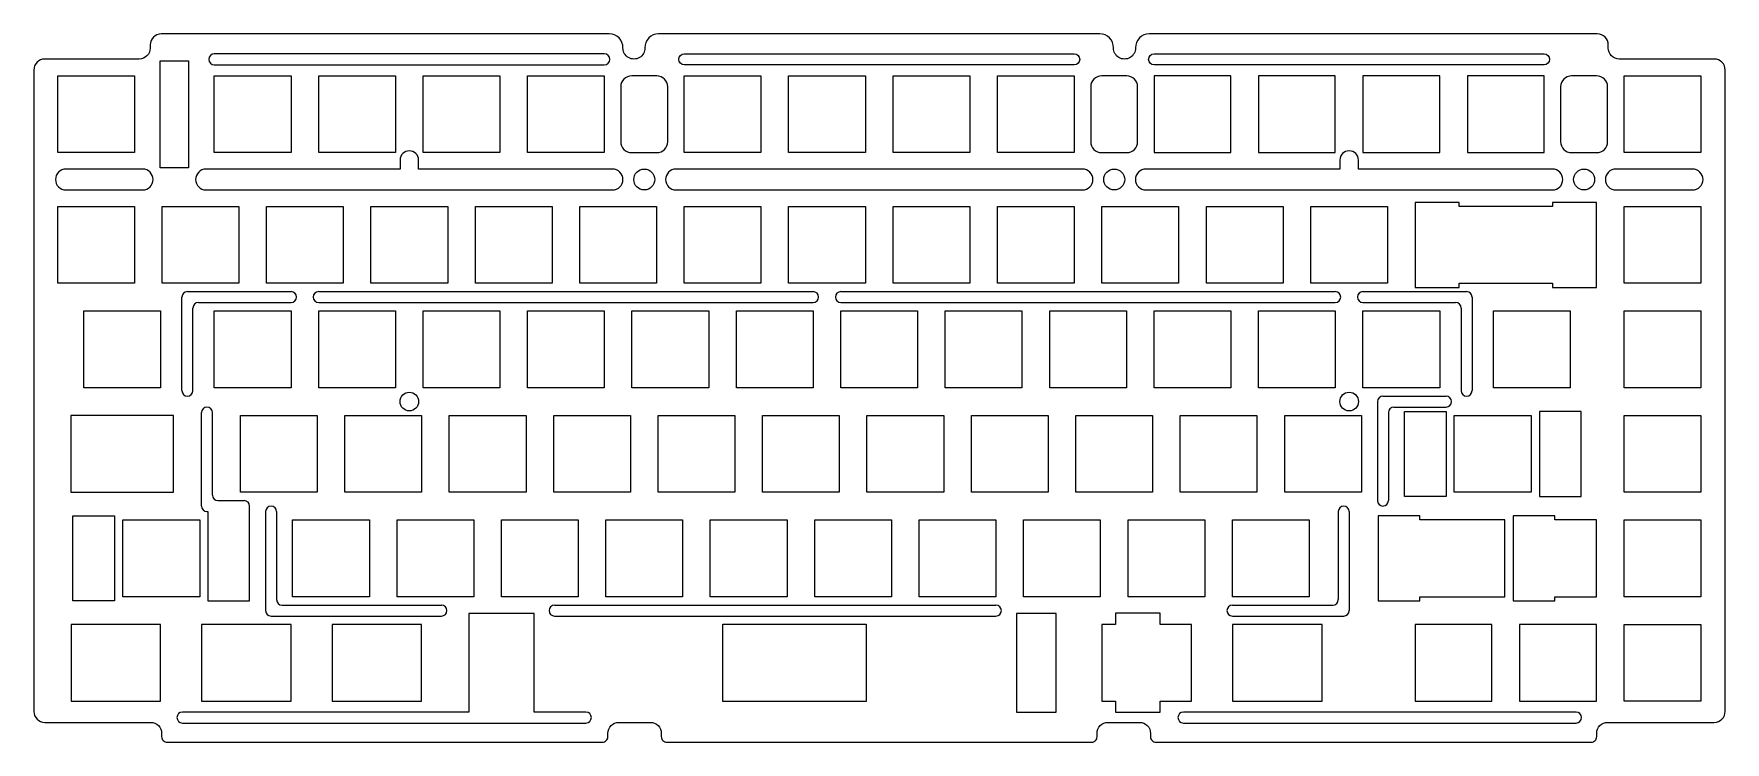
# Model space of a CAD drawing. Header units: millimetres. Extents: x 83 to 392, y 96 to 225.
import ezdxf

# ---------------------------------------------------------------- set-up
doc = ezdxf.new("R2010")
doc.units = ezdxf.units.MM

msp = doc.modelspace()

# ---------------------------------------------------------------- linework, layer by layer
for p, q in [((110.07, 160.43), (110.07, 177.48)), ((111.07, 178.48), (129.97, 178.48)), ((113.07, 176.48), (129.97, 176.48)), ((135.02, 178.48), (225.22, 178.48)), ((135.02, 176.48), (225.22, 176.48)), ((230.27, 178.48), (320.47, 178.48)), ((230.27, 176.48), (320.47, 176.48)), ((325.52, 178.48), (344.43, 178.48)), ((325.52, 176.48), (342.43, 176.48)), ((345.43, 177.48), (345.43, 160.43)), ((112.07, 160.43), (112.07, 175.48)), ((343.43, 175.48), (343.43, 160.43)), ((345.43, 175.1), (345.43, 160.43)), ((328.16, 158.43), (328.16, 140.38)), ((329.16, 159.43), (340.68, 159.43)), ((331.16, 157.43), (340.68, 157.43)), ((113.64, 139.38), (113.64, 156.43)), ((115.64, 141.38), (115.64, 156.43)), ((330.16, 156.43), (330.16, 140.38)), ((116.64, 140.38), (121.42, 140.38)), ((122.42, 122.1), (122.42, 139.38)), ((114.64, 138.38), (114.82, 138.38)), ((114.82, 138.38), (114.82, 122.1)), ((125.34, 138.38), (125.34, 120.33)), ((127.34, 138.38), (127.34, 122.33)), ((321.02, 138.38), (321.02, 122.33)), ((323.02, 138.38), (323.02, 120.33)), ((114.82, 122.1), (122.42, 122.1)), ((128.34, 121.33), (157.42, 121.33)), ((178.04, 121.33), (258.56, 121.33)), ((301.71, 121.33), (320.02, 121.33)), ((126.34, 119.33), (157.42, 119.33)), ((178.04, 119.33), (258.56, 119.33)), ((301.71, 119.33), (322.02, 119.33))]:
    msp.add_line(p, q)
for points in [[(277.02, 97.95, -0.414214), (279.02, 99.95), (284.77, 99.95, -0.414214), (286.77, 97.95), (286.77, 97.35, 0.414214), (287.77, 96.35), (367.17, 96.35, 0.414214), (368.17, 97.35), (368.17, 97.95, -0.414214), (370.17, 99.95), (389.6, 99.95, 0.414214), (391.6, 101.95), (391.6, 218.86, 0.414214), (389.6, 220.86), (372.27, 220.86, -0.414214), (370.27, 222.86), (370.27, 223.46, 0.414214), (368.27, 225.46), (286.52, 225.46, 0.420738), (284.02, 222.91, -1.022475), (280.02, 222.91, 0.420738), (277.53, 225.46), (197.02, 225.46, 0.420738), (194.52, 222.91, -1.022475), (190.52, 222.91, 0.420738), (188.03, 225.46), (106.28, 225.46, 0.414214), (104.28, 223.46), (104.28, 222.86, -0.414214), (102.28, 220.86), (85.05, 220.86, 0.414214), (83.05, 218.86), (83.05, 101.95, 0.414214), (85.05, 99.95), (104.37, 99.95, -0.414214), (106.37, 97.95), (106.37, 97.35, 0.414214), (107.37, 96.35), (186.77, 96.35, 0.414214), (187.77, 97.35), (187.77, 97.95, -0.414214), (189.77, 99.95), (195.52, 99.95, -0.414214), (197.52, 97.95), (197.52, 97.35, 0.414214), (198.52, 96.35), (276.02, 96.35, 0.414214), (277.02, 97.35)], [(187.12, 219.81, 1), (187.12, 221.81), (115.97, 221.81, 1), (115.97, 219.81)], [(201.7, 219.81, -1), (201.7, 221.81), (272.85, 221.81, -1), (272.85, 219.81)], [(287.42, 219.81, -1), (287.42, 221.81), (358.57, 221.81, -1), (358.57, 219.81)], [(198.7, 205.81), (198.7, 215.81, 0.414214), (196.7, 217.81), (192.12, 217.81, 0.414214), (190.12, 215.81), (190.12, 205.81, 0.414214), (192.12, 203.81), (196.7, 203.81, 0.414214)], [(284.42, 205.81), (284.42, 215.81, 0.414214), (282.42, 217.81), (277.85, 217.81, 0.414214), (275.85, 215.81), (275.85, 205.81, 0.414214), (277.85, 203.81), (282.42, 203.81, 0.414214)], [(370.15, 205.81), (370.15, 215.81, 0.414214), (368.15, 217.81), (363.57, 217.81, 0.414214), (361.57, 215.81), (361.57, 205.81, 0.414214), (363.57, 203.81), (368.15, 203.81, 0.414214)], [(149.85, 202.43), (149.85, 200.81), (114.47, 200.81, 1), (114.47, 197), (188.62, 197, 1), (188.62, 200.81), (153.25, 200.81), (153.25, 202.43, 1)], [(324.7, 202.43, 1), (321.3, 202.43), (321.3, 200.81), (285.92, 200.81, 1), (285.92, 197), (360.07, 197, 1), (360.07, 200.81), (324.7, 200.81)], [(102.9, 197, 1), (102.9, 200.81), (88.9, 200.81, 1), (88.9, 197)], [(200.2, 200.81, 1), (200.2, 197), (274.35, 197, 1), (274.35, 200.81)], [(371.65, 200.81, 1), (371.65, 197), (385.65, 197, 1), (385.65, 200.81)], [(162.42, 101.84), (110.16, 101.84, 1), (110.16, 99.84), (183.77, 99.84, 1), (183.77, 101.84), (174.3, 101.84), (174.3, 119.81), (162.42, 119.81)], [(364.39, 99.84, 1), (364.39, 101.84), (292.77, 101.84, 1), (292.77, 99.84)]]:
    msp.add_lwpolyline(points, format="xyb", close=True)
for points in [[(106.09, 220.56), (111.29, 220.56), (111.29, 201.06), (106.09, 201.06)], [(101.4, 217.81), (101.4, 203.81), (87.4, 203.81), (87.4, 217.81)], [(129.97, 217.81), (129.97, 203.81), (115.97, 203.81), (115.97, 217.81)], [(149.02, 217.81), (149.02, 203.81), (135.02, 203.81), (135.02, 217.81)], [(168.07, 217.81), (168.07, 203.81), (154.07, 203.81), (154.07, 217.81)], [(187.12, 217.81), (187.12, 203.81), (173.12, 203.81), (173.12, 217.81)], [(215.7, 217.81), (215.7, 203.81), (201.7, 203.81), (201.7, 217.81)], [(234.75, 217.81), (234.75, 203.81), (220.75, 203.81), (220.75, 217.81)], [(253.8, 217.81), (253.8, 203.81), (239.8, 203.81), (239.8, 217.81)], [(272.85, 217.81), (272.85, 203.81), (258.85, 203.81), (258.85, 217.81)], [(287.42, 217.81), (287.42, 203.81), (301.42, 203.81), (301.42, 217.81)], [(306.47, 217.81), (306.47, 203.81), (320.47, 203.81), (320.47, 217.81)], [(325.52, 217.81), (325.52, 203.81), (339.52, 203.81), (339.52, 217.81)], [(344.57, 217.81), (344.57, 203.81), (358.57, 203.81), (358.57, 217.81)], [(387.15, 217.81), (387.15, 203.81), (373.15, 203.81), (373.15, 217.81)], [(101.4, 194), (101.4, 180), (87.4, 180), (87.4, 194)], [(120.45, 194), (120.45, 180), (106.45, 180), (106.45, 194)], [(139.5, 194), (139.5, 180), (125.5, 180), (125.5, 194)], [(158.55, 194), (158.55, 180), (144.55, 180), (144.55, 194)], [(177.6, 194), (177.6, 180), (163.6, 180), (163.6, 194)], [(196.65, 194), (196.65, 180), (182.65, 180), (182.65, 194)], [(215.7, 194), (215.7, 180), (201.7, 180), (201.7, 194)], [(234.75, 194), (234.75, 180), (220.75, 180), (220.75, 194)], [(253.8, 194), (253.8, 180), (239.8, 180), (239.8, 194)], [(272.85, 194), (272.85, 180), (258.85, 180), (258.85, 194)], [(291.9, 194), (291.9, 180), (277.9, 180), (277.9, 194)], [(310.95, 194), (310.95, 180), (296.95, 180), (296.95, 194)], [(330, 194), (330, 180), (316, 180), (316, 194)], [(387.15, 194), (387.15, 180), (373.15, 180), (373.15, 194)], [(106.16, 174.95), (106.16, 160.95), (92.16, 160.95), (92.16, 174.95)], [(129.97, 174.95), (129.97, 160.95), (115.97, 160.95), (115.97, 174.95)], [(149.02, 174.95), (149.02, 160.95), (135.02, 160.95), (135.02, 174.95)], [(168.07, 174.95), (168.07, 160.95), (154.07, 160.95), (154.07, 174.95)], [(187.12, 174.95), (187.12, 160.95), (173.12, 160.95), (173.12, 174.95)], [(206.17, 174.95), (206.17, 160.95), (192.17, 160.95), (192.17, 174.95)], [(225.22, 174.95), (225.22, 160.95), (211.22, 160.95), (211.22, 174.95)], [(244.27, 174.95), (244.27, 160.95), (230.27, 160.95), (230.27, 174.95)], [(263.32, 174.95), (263.32, 160.95), (249.32, 160.95), (249.32, 174.95)], [(282.37, 174.95), (282.37, 160.95), (268.37, 160.95), (268.37, 174.95)], [(301.42, 174.95), (301.42, 160.95), (287.42, 160.95), (287.42, 174.95)], [(320.47, 174.95), (320.47, 160.95), (306.47, 160.95), (306.47, 174.95)], [(339.52, 174.95), (339.52, 160.95), (325.52, 160.95), (325.52, 174.95)], [(349.34, 160.95), (349.34, 174.95), (363.34, 174.95), (363.34, 160.95)], [(387.15, 174.95), (387.15, 160.95), (373.15, 160.95), (373.15, 174.95)], [(89.78, 155.9), (89.78, 141.9), (108.54, 141.9), (108.54, 155.9)], [(134.74, 155.9), (134.74, 141.9), (120.74, 141.9), (120.74, 155.9)], [(153.79, 155.9), (153.79, 141.9), (139.79, 141.9), (139.79, 155.9)], [(172.84, 155.9), (172.84, 141.9), (158.84, 141.9), (158.84, 155.9)], [(191.89, 155.9), (191.89, 141.9), (177.89, 141.9), (177.89, 155.9)], [(210.94, 155.9), (210.94, 141.9), (196.94, 141.9), (196.94, 155.9)], [(229.99, 155.9), (229.99, 141.9), (215.99, 141.9), (215.99, 155.9)], [(249.04, 155.9), (249.04, 141.9), (235.04, 141.9), (235.04, 155.9)], [(268.09, 155.9), (268.09, 141.9), (254.09, 141.9), (254.09, 155.9)], [(287.14, 155.9), (287.14, 141.9), (273.14, 141.9), (273.14, 155.9)], [(306.19, 155.9), (306.19, 141.9), (292.19, 141.9), (292.19, 155.9)], [(325.24, 155.9), (325.24, 141.9), (311.24, 141.9), (311.24, 155.9)], [(333.08, 156.65), (340.68, 156.65), (340.68, 141.15), (333.08, 141.15)], [(356.19, 155.9), (356.19, 141.9), (342.19, 141.9), (342.19, 155.9)], [(365.31, 156.65), (357.71, 156.65), (357.71, 141.15), (365.31, 141.15)], [(387.15, 155.9), (387.15, 141.9), (373.15, 141.9), (373.15, 155.9)], [(90.19, 137.6), (97.79, 137.6), (97.79, 122.1), (90.19, 122.1)], [(113.31, 136.85), (113.31, 122.85), (99.31, 122.85), (99.31, 136.85)], [(144.26, 136.85), (144.26, 122.85), (130.26, 122.85), (130.26, 136.85)], [(163.31, 136.85), (163.31, 122.85), (149.31, 122.85), (149.31, 136.85)], [(182.36, 136.85), (182.36, 122.85), (168.36, 122.85), (168.36, 136.85)], [(201.41, 136.85), (201.41, 122.85), (187.41, 122.85), (187.41, 136.85)], [(220.46, 136.85), (220.46, 122.85), (206.46, 122.85), (206.46, 136.85)], [(239.51, 136.85), (239.51, 122.85), (225.51, 122.85), (225.51, 136.85)], [(258.56, 136.85), (258.56, 122.85), (244.56, 122.85), (244.56, 136.85)], [(277.61, 136.85), (277.61, 122.85), (263.61, 122.85), (263.61, 136.85)], [(296.66, 136.85), (296.66, 122.85), (282.66, 122.85), (282.66, 136.85)], [(315.71, 136.85), (315.71, 122.85), (301.71, 122.85), (301.71, 136.85)], [(352.94, 137.6), (352.94, 122.1), (360.54, 122.1), (360.54, 122.85), (368.1, 122.85), (368.1, 136.85), (360.54, 136.85), (360.54, 137.6)], [(387.15, 136.85), (387.15, 122.85), (373.15, 122.85), (373.15, 136.85)], [(89.84, 103.8), (106.16, 103.8), (106.16, 117.8), (89.84, 117.8)], [(113.65, 103.8), (129.97, 103.8), (129.97, 117.8), (113.65, 117.8)], [(137.47, 103.8), (153.79, 103.8), (153.79, 117.8), (137.47, 117.8)], [(208.76, 103.79), (208.76, 117.86), (234.87, 117.86), (234.87, 103.79)], [(269.55, 101.84), (269.55, 119.81), (262.3, 119.81), (262.3, 101.84)], [(294.22, 103.81), (294.22, 117.8), (288.51, 117.8), (288.51, 119.84), (280.37, 119.84), (280.37, 117.8), (277.9, 117.8), (277.9, 103.8), (280.37, 103.8), (280.37, 101.8), (288.51, 101.8), (288.51, 103.81)], [(301.75, 103.8), (318.07, 103.8), (318.07, 117.8), (301.75, 117.8)], [(335.05, 117.8), (335.05, 103.8), (349.05, 103.8), (349.05, 117.8)], [(354.1, 117.8), (354.1, 103.8), (368.1, 103.8), (368.1, 117.8)], [(387.15, 117.8), (387.15, 103.8), (373.15, 103.8), (373.15, 117.8)]]:
    msp.add_lwpolyline(points, close=True)
at = {"linetype": 'Continuous'}
for points in [[(368.1, 194.75), (360.09, 194.75), (360.09, 194), (343.06, 194), (343.06, 194.75), (335.05, 194.75), (335.05, 179.25), (343.06, 179.25), (343.06, 180), (360.09, 180), (360.09, 179.25), (368.1, 179.25)], [(351.43, 136.85), (335.92, 136.85), (335.92, 137.6), (328.32, 137.6), (328.32, 122.1), (335.92, 122.1), (335.92, 122.85), (351.43, 122.85)]]:
    msp.add_lwpolyline(points, close=True, dxfattribs=at)
for centre, radius in [((194.41, 198.91), 1.91), ((280.14, 198.91), 1.91), ((365.86, 198.91), 1.91), ((151.55, 158.43), 1.7), ((323, 158.43), 1.7)]:
    msp.add_circle(centre, radius)
for centre, start, end in [((111.07, 177.48), 90, 180), ((113.07, 175.48), 90, 180), ((129.97, 177.48), 270, 90), ((135.02, 177.48), 90, 270), ((225.22, 177.48), 270, 90), ((230.27, 177.48), 90, 270), ((320.47, 177.48), 270, 90), ((325.52, 177.48), 90, 270), ((342.43, 175.48), 0, 90), ((344.43, 177.48), 0, 90), ((111.07, 160.43), 180, 0), ((114.64, 156.43), 0, 180), ((329.16, 158.43), 90, 180), ((331.16, 156.43), 90, 180), ((340.68, 158.43), 270, 90), ((344.43, 160.43), 180, 0), ((114.64, 139.38), 180, 270), ((116.64, 141.38), 180, 270), ((121.42, 139.38), 0, 90), ((126.34, 138.38), 0, 180), ((322.02, 138.38), 0, 180), ((329.16, 140.38), 180, 0), ((128.34, 122.33), 180, 270), ((157.42, 120.33), 270, 90), ((178.04, 120.33), 90, 270), ((258.56, 120.33), 270, 90), ((301.71, 120.33), 90, 270), ((320.02, 122.33), 270, 360), ((126.34, 120.33), 180, 270), ((322.02, 120.33), 270, 0)]:
    msp.add_arc(centre, 1, start, end)

doc.saveas('drawing.dxf')
